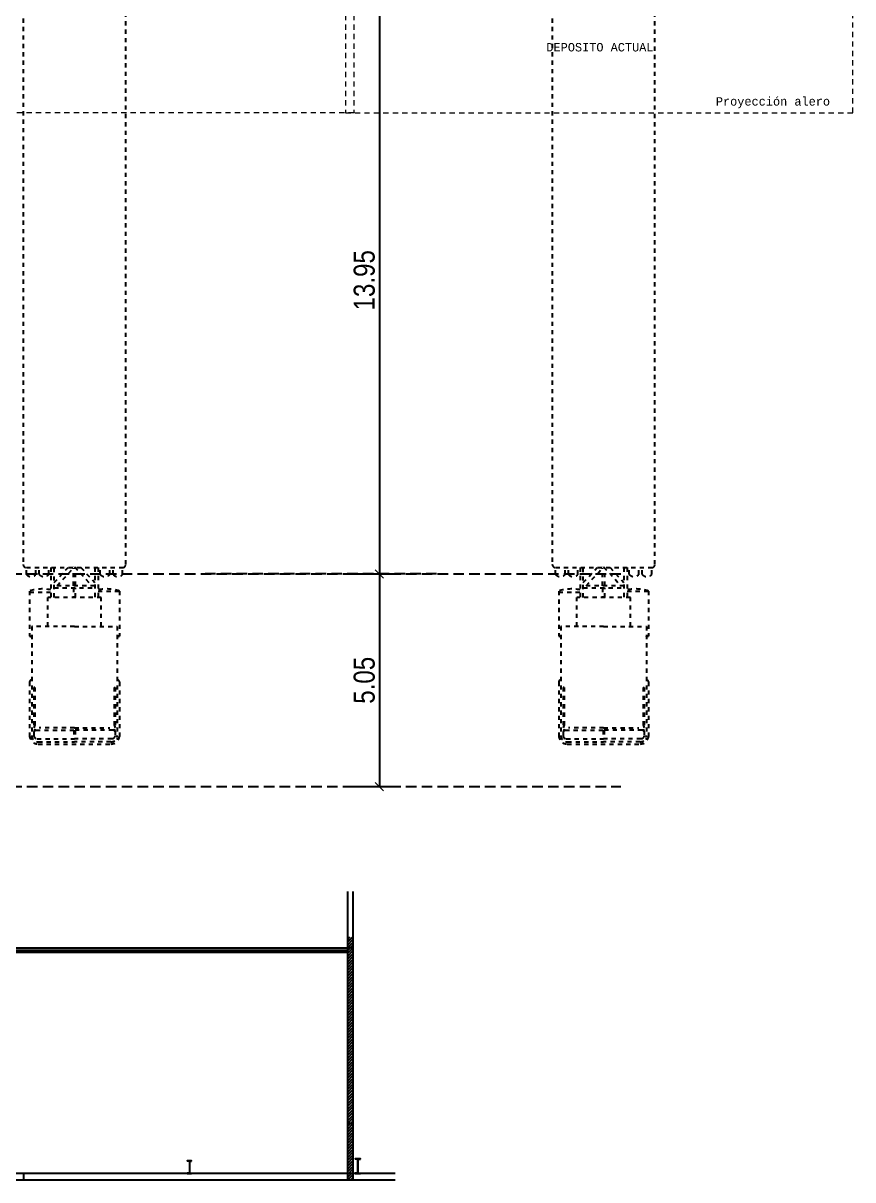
# Model space of a CAD drawing. Header units: millimetres. Extents: x 6085 to 6497, y 3307 to 3415.
# Drawn here: x 6350.25 to 6369.95, y 3307.29 to 3334.76 of the extents above; entities that cross this region are included whole.
import ezdxf

# ---------------------------------------------------------------- set-up
doc = ezdxf.new("R2010")
doc.units = ezdxf.units.MM
for name, pattern in [('DASHED', [0.75, 0.5, -0.25]), ('HIDDEN', [0.375, 0.25, -0.125]), ('HIDDEN2', [0.1875, 0.125, -0.0625])]:
    doc.linetypes.add(name, pattern=pattern)
for name, color, linetype in [('00-Muros', 252, 'Continuous'), ('10-CARP-HOJA-PUER', 4, 'Continuous'), ('10-CARP-MANO-ABRI', 7, 'Continuous'), ('FUTURO', 1, 'DASHED')]:
    doc.layers.add(name, color=color, linetype=linetype)
doc.layers.add('Contorno', color=2, linetype='Continuous', lineweight=0)
doc.styles.get("Standard").update_dxf_attribs({"font": 'lucon.TTF'})
doc.styles.add('Swis-200', font='swissc.ttf', dxfattribs={"height": 0.5})
doc.dimstyles.new('Swis-200', dxfattribs={"dimtxt": 0.5, "dimasz": 0.2, "dimexe": 0.3, "dimexo": 0, "dimgap": 0.1, "dimtad": 1, "dimzin": 4, "dimdsep": 46, "dimtxsty": 'Swis-200', "dimblk": 'ARCHTICK', "dimcen": 0.09, "dimclrd": 256, "dimazin": 0, "dimtfac": 1, "dimtofl": 0, "dimtmove": 1, "dimatfit": 0, "dimldrblk": 'ARCHTICK', "dimfxl": 1, "dimtolj": 1, "dimtzin": 0, "dimarcsym": 0})

# ---------------------------------------------------------------- blocks, each defined once
blk = doc.blocks.new('AUPLS025')
at = {"color": 0, "linetype": 'ByBlock', "ltscale": 0.1}
for p, q in [((-17.907, -1.143), (-17.907, 1.143)), ((-4.2672, 1.2192), (-17.8308, 1.2192)), ((-4.028247, 1.143), (-4.191, 1.143)), ((-4.191, -1.143), (-4.191, 1.143)), ((-4.028247, 0.9144), (-4.191, 0.9144)), ((-4.028247, 0.8382), (-4.191, 0.8382)), ((-3.632496, 1.0668), (-2.565696, 1.0668)), ((-3.632496, 0.5588), (-3.632496, 1.0668)), ((-2.794, 1.016), (-0.2032, 1.016)), ((-2.794, 0), (-2.794, 1.016)), ((-2.565696, 1.0668), (-2.565696, 1.016)), ((-1.4732, 1.0668), (-0.1778, 1.0668)), ((-1.3462, 0.9398), (-1.3462, 0.9652)), ((-1.3462, 0.9652), (-0.381, 0.9652)), ((-1.3462, 0.9398), (-0.4572, 0.9398)), ((-0.4572, 0.9398), (-0.381, 0.9652)), ((-0.381, 0), (-0.381, 0.8382)), ((-0.3556, 0.9398), (-0.2794, 0.9652)), ((-0.3302, 0.9144), (-0.3302, 0)), ((-0.2794, 0.9652), (-0.2032, 0.9652)), ((-0.127, 0.889), (-0.127, 0)), ((-0.0508, 0.8636), (-0.0508, 0)), ((0, -0.8636), (0, 0.8636)), ((-4.028247, 0.6096), (-4.191, 0.6096)), ((-4.191, 0.5588), (-3.480096, 0.5588)), ((-3.480096, 0.635), (-3.480096, -0.635)), ((-2.794, 0.635), (-3.480096, 0.635)), ((-4.205465, 0), (-3.759496, 0.413336)), ((-4.191, 0.4826), (-3.480096, 0.4826)), ((-4.191, 0.151933), (-3.834228, 0.4826)), ((-3.759496, 0.4826), (-3.759496, -0.4826)), ((-3.708696, -0.4826), (-3.708696, 0.4826)), ((-3.759496, -0.413336), (-4.205465, 0)), ((-3.759496, 0.0254), (-4.178059, 0.0254)), ((-3.480096, 0.0254), (-3.708696, 0.0254)), ((-2.794, 0), (-2.794, -1.016)), ((-0.381, 0), (-0.381, -0.8382)), ((-0.3302, 0.0127), (-0.127, 0.0127)), ((-0.3302, -0.9144), (-0.3302, 0)), ((-0.127, -0.889), (-0.127, 0)), ((-0.0508, -0.8636), (-0.0508, 0)), ((-3.834228, -0.4826), (-4.191, -0.151933)), ((-3.759496, -0.0254), (-4.178059, -0.0254)), ((-3.708696, -0.0254), (-3.480096, -0.0254)), ((-0.3302, -0.0127), (-0.127, -0.0127)), ((-3.480096, -0.4826), (-4.191, -0.4826)), ((-4.191, -0.5588), (-3.480096, -0.5588)), ((-4.028247, -0.6096), (-4.191, -0.6096)), ((-3.607096, -1.0668), (-3.607096, -0.5588)), ((-2.794, -0.635), (-3.480096, -0.635)), ((-4.028247, -0.8382), (-4.191, -0.8382)), ((-4.028247, -0.9144), (-4.191, -0.9144)), ((-3.632496, -1.0668), (-2.565696, -1.0668)), ((-2.794, -1.016), (-0.2032, -1.016)), ((-2.565696, -1.0668), (-2.565696, -1.016)), ((-1.4732, -1.0668), (-0.1778, -1.0668)), ((-1.3462, -0.9398), (-1.3462, -0.9652)), ((-1.3462, -0.9398), (-0.4572, -0.9398)), ((-1.3462, -0.9652), (-0.381, -0.9652)), ((-0.4572, -0.9398), (-0.381, -0.9652)), ((-0.3556, -0.9398), (-0.2794, -0.9652)), ((-0.2794, -0.9652), (-0.2032, -0.9652)), ((-17.8308, -1.2192), (-4.2672, -1.2192)), ((-4.028247, -1.143), (-4.191, -1.143))]:
    blk.add_line(p, q, dxfattribs=at)
for centre, radius, start, end in [((-17.8308, 1.143), 0.0762, 90, 180), ((-4.2672, 1.143), 0.0762, 0, 90), ((-4.131435, 1.0287), 0.153987, 312.075022, 47.924978), ((-4.131435, 0.7239), 0.153987, 312.075022, 47.924978), ((-2.743496, 0.762), 0.9398, 161.075356, 192.48689), ((-3.454696, 0.762), 0.9398, 15.68035, 18.924644), ((-1.4732, 1.016), 0.0508, 90, 180), ((-0.3556, 0.9144), 0.0254, 0, 90), ((-0.2032, 0.8636), 0.2032, 0, 90), ((-0.2032, 0.8636), 0.1524, 0, 90), ((-0.2032, 0.889), 0.0762, 0, 90), ((-0.1778, 1.016), 0.0508, 338.678982, 90), ((-4.131435, -0.7239), 0.153987, 312.075022, 47.924978), ((-2.743496, -0.762), 0.9398, 167.51311, 198.924644), ((-4.131435, -1.0287), 0.153987, 312.075022, 47.924978), ((-3.454696, -0.762), 0.9398, 341.075356, 344.31965), ((-1.4732, -1.016), 0.0508, 180, 270), ((-0.3556, -0.9144), 0.0254, 270, 0), ((-0.2032, -0.8636), 0.1524, 270, 0), ((-0.2032, -0.8636), 0.2032, 270, 0), ((-0.2032, -0.889), 0.0762, 270, 0), ((-0.1778, -1.016), 0.0508, 270, 21.321018), ((-17.8308, -1.143), 0.0762, 180, 270), ((-4.2672, -1.143), 0.0762, 270, 0)]:
    blk.add_arc(centre, radius, start, end, dxfattribs=at)
blk = doc.blocks.new('_ArchTick')
at = {"color": 0, "linetype": 'ByBlock', "const_width": 0.15}
blk.add_lwpolyline([(-0.5, -0.5), (0.5, 0.5)], dxfattribs=at)
blk = doc.blocks.new('*D58')
at = {"color": 0, "lineweight": -2, "ltscale": 0.1}
for p, q in [((6358.09775, 3335.632039), (6359.003535, 3335.632039)), ((6358.09775, 3321.682039), (6359.003535, 3321.682039))]:
    blk.add_line(p, q, dxfattribs=at)
at = {"lineweight": -2, "ltscale": 0.1}
blk.add_line((6358.703535, 3335.632039), (6358.703535, 3321.682039), dxfattribs=at)
at = {"layer": 'Defpoints', "color": 0, "ltscale": 0.1}
for p in [(6358.09775, 3335.632039), (6358.09775, 3321.682039), (6358.703535, 3321.682039)]:
    blk.add_point(p, dxfattribs=at)
at = {"lineweight": -2, "ltscale": 0.1, "xscale": 0.2, "yscale": 0.2, "zscale": 0.2}
for p, rotation in [((6358.703535, 3335.632039), 90), ((6358.703535, 3321.682039), 270)]:
    blk.add_blockref('_ArchTick', p, dxfattribs=dict(at, rotation=rotation))
at = {"color": 0, "ltscale": 0.1, "insert": (6358.346879, 3328.657039), "char_height": 0.5, "attachment_point": 5, "rotation": 90, "style": 'Swis-200'}
blk.add_mtext('\\A1;13.95', dxfattribs=at)
blk = doc.blocks.new('*D59')
at = {"color": 0, "lineweight": -2, "ltscale": 0.1}
for p, q in [((6358.09775, 3321.682039), (6359.003535, 3321.682039)), ((6358.09775, 3316.632039), (6359.003535, 3316.632039))]:
    blk.add_line(p, q, dxfattribs=at)
at = {"lineweight": -2, "ltscale": 0.1}
blk.add_line((6358.703535, 3321.682039), (6358.703535, 3316.632039), dxfattribs=at)
at = {"layer": 'Defpoints', "color": 0, "ltscale": 0.1}
for p in [(6358.09775, 3321.682039), (6358.09775, 3316.632039), (6358.703535, 3316.632039)]:
    blk.add_point(p, dxfattribs=at)
at = {"lineweight": -2, "ltscale": 0.1, "xscale": 0.2, "yscale": 0.2, "zscale": 0.2}
for p, rotation in [((6358.703535, 3321.682039), 90), ((6358.703535, 3316.632039), 270)]:
    blk.add_blockref('_ArchTick', p, dxfattribs=dict(at, rotation=rotation))
at = {"color": 0, "ltscale": 0.1, "insert": (6358.347204, 3319.157039), "char_height": 0.5, "attachment_point": 5, "rotation": 90, "style": 'Swis-200'}
blk.add_mtext('\\A1;5.05', dxfattribs=at)
blk = doc.blocks.new('*U44')
for p, q in [((40.95, 297.8), (1, 297.8)), ((48.95, 289.8), (48.95, 13.2)), ((54.05, 289.8), (54.05, 13.2)), ((62.05, 297.8), (102, 297.8)), ((40.95, 5.2), (1, 5.2)), ((62.05, 5.2), (102, 5.2))]:
    blk.add_line(p, q)
for points in [[(102, 297.8), (102, 303), (1, 303), (1, 297.8)], [(1, 5.2), (1, 0), (102, 0), (102, 5.2)]]:
    blk.add_lwpolyline(points)
for centre, start, end in [((40.95, 289.8), 360, 450), ((62.05, 289.8), 90, 180), ((40.95, 13.2), 270, 360), ((62.05, 13.2), 180, 270)]:
    blk.add_arc(centre, 8, start, end)
blk = doc.blocks.new('*U45')
for p, q in [((38.6, 340.5), (-12, 340.5)), ((48.6, 330.5), (48.6, 18.5)), ((54.4, 330.5), (54.4, 18.5)), ((64.4, 340.5), (115, 340.5)), ((38.6, 8.5), (-12, 8.5)), ((64.4, 8.5), (115, 8.5))]:
    blk.add_line(p, q)
for points in [[(115, 340.5), (115, 349), (-12, 349), (-12, 340.5)], [(-12, 8.5), (-12, 0), (115, 0), (115, 8.5)]]:
    blk.add_lwpolyline(points)
for centre, start, end in [((38.6, 330.5), 360, 450), ((64.4, 330.5), 90, 180), ((38.6, 18.5), 270, 360), ((64.4, 18.5), 180, 270)]:
    blk.add_arc(centre, 10, start, end)

msp = doc.modelspace()

# ---------------------------------------------------------------- hatches: boundary and pattern name
at = {"layer": '00-Muros', "ltscale": 0.1}
h = msp.add_hatch(dxfattribs=at)
h.set_pattern_fill('ANSI31', color=256, scale=0.015)
h.set_pattern_definition([(45, (-676.381224, 542.19048), (-0.03367596045, 0.03367596045), [])])
h.paths.add_polyline_path([(6358.074, 3313.066), (6357.944, 3313.066), (6357.944, 3307.292), (6358.074, 3307.292)])

# ---------------------------------------------------------------- linework, layer by layer
at = {"ltscale": 0.1}
for p, q in [((6357.944, 3314.139), (6357.944, 3307.292)), ((6358.074, 3314.139), (6358.074, 3307.292)), ((6357.944, 3312.8), (6357.944, 3308.642)), ((6358.074, 3312.8), (6357.944, 3312.8)), ((6357.944, 3308.642), (6358.094, 3308.642)), ((6359.083, 3307.442), (6334.078, 3307.442)), ((6350.254, 3307.442), (6350.254, 3307.292)), ((6333.928, 3307.292), (6359.083, 3307.292))]:
    msp.add_line(p, q, dxfattribs=at)
at = {"layer": '10-CARP-HOJA-PUER', "linetype": 'HIDDEN'}
for p, q in [((6331.961, 3321.682), (6364.439, 3321.682)), ((6360.064, 3321.682), (6354.471, 3321.682)), ((6331.961, 3316.632), (6364.439, 3316.632))]:
    msp.add_line(p, q, dxfattribs=at)
at = {"layer": '10-CARP-MANO-ABRI', "linetype": 'Continuous'}
for p, q in [((6346.078, 3312.8), (6357.944, 3312.8)), ((6347.078, 3312.75), (6357.944, 3312.75)), ((6347.078, 3312.7), (6357.944, 3312.7)), ((6352.878, 3312.8), (6357.944, 3312.8))]:
    msp.add_line(p, q, dxfattribs=at)
at = {"layer": 'Contorno', "linetype": 'HIDDEN2'}
for p, q in [((6358.098, 3335.632), (6358.098, 3332.632)), ((6358.098, 3332.632), (6344.939, 3332.632))]:
    msp.add_line(p, q, dxfattribs=at)
msp.add_lwpolyline([(6357.898, 3335.632), (6357.898, 3332.632), (6369.948, 3332.632), (6369.948, 3335.632)], dxfattribs=at)

# ---------------------------------------------------------------- block references
at = {"xscale": 0.001, "yscale": 0.001, "zscale": 0.001}
for name, p in [('*U44', (6354.143, 3307.442)), ('*U45', (6358.14, 3307.442))]:
    msp.add_blockref(name, p, dxfattribs=at)
at = {"layer": 'FUTURO', "ltscale": 0.3, "rotation": 270}
for p in [(6351.465, 3317.643), (6364.03, 3317.643)]:
    msp.add_blockref('AUPLS025', p, dxfattribs=at)

# ---------------------------------------------------------------- texts
at = {"ltscale": 0.1, "char_height": 0.2, "attachment_point": 1}
for s, width, insert in [('DEPOSITO ACTUAL', 4.86285, (6362.671, 3334.292)), ('Proyección alero', 3.27862, (6366.695, 3333.006))]:
    msp.add_mtext_dynamic_manual_height_columns(s, width=width, gutter_width=12.5, heights=[0], dxfattribs=dict(at, insert=insert))

# ---------------------------------------------------------------- dimensions: what is measured, and where the dimension line sits
at = {"ltscale": 0.1}
for base, p1, p2, picture, middle in [((6358.704, 3321.682), (6358.098, 3335.632), (6358.098, 3321.682), '*D58', (6358.347, 3328.657)), ((6358.704, 3316.632), (6358.098, 3321.682), (6358.098, 3316.632), '*D59', (6358.347, 3319.157))]:
    dim = msp.add_linear_dim(base=base, p1=p1, p2=p2, angle=90, dimstyle='Swis-200', dxfattribs=at)
    dim.commit()
    dim.dimension.update_dxf_attribs({"geometry": picture, "text_midpoint": middle})

doc.saveas('drawing.dxf')
